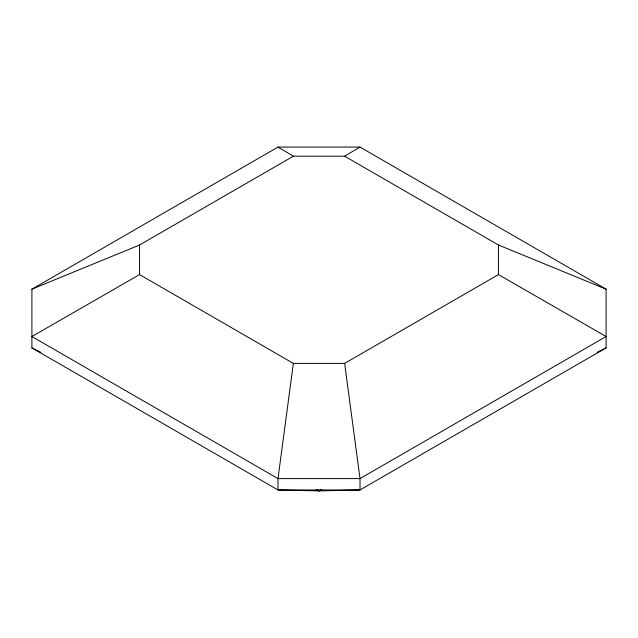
<?xml version="1.0" encoding="UTF-8"?>
<svg xmlns="http://www.w3.org/2000/svg" width="638" height="638" viewBox="0 0 638 638"><rect width="100%" height="100%" fill="white"/><g stroke="black" fill="none" stroke-linecap="round" stroke-linejoin="round"><path stroke-width="0.96" d="M293.368 363.397L277.985 478.596L277.985 489.96L319 490.917L360.015 489.96L606.1 347.885L606.1 289.166L360.015 147.083L277.985 147.083L31.9 289.166L31.9 347.885L277.985 489.96L360.015 489.96L360.015 478.596L344.632 363.397L498.438 274.595L606.1 336.521L360.015 478.596L277.985 478.596L31.9 336.521L139.562 274.595L293.368 363.397L344.632 363.397M320.659 489.817L319 490.917L316.328 489.577M31.9 289.166L139.562 245L293.368 156.198L344.632 156.198L360.015 147.083M321.672 489.577L319 490.917L317.341 489.817M597.184 352.328L606.1 347.885M344.632 156.198L498.438 245L606.1 289.166M31.9 347.885L40.816 352.328M277.985 147.083L293.368 156.198M498.438 245L498.438 274.595M139.562 245L139.562 274.595"/></g></svg>
